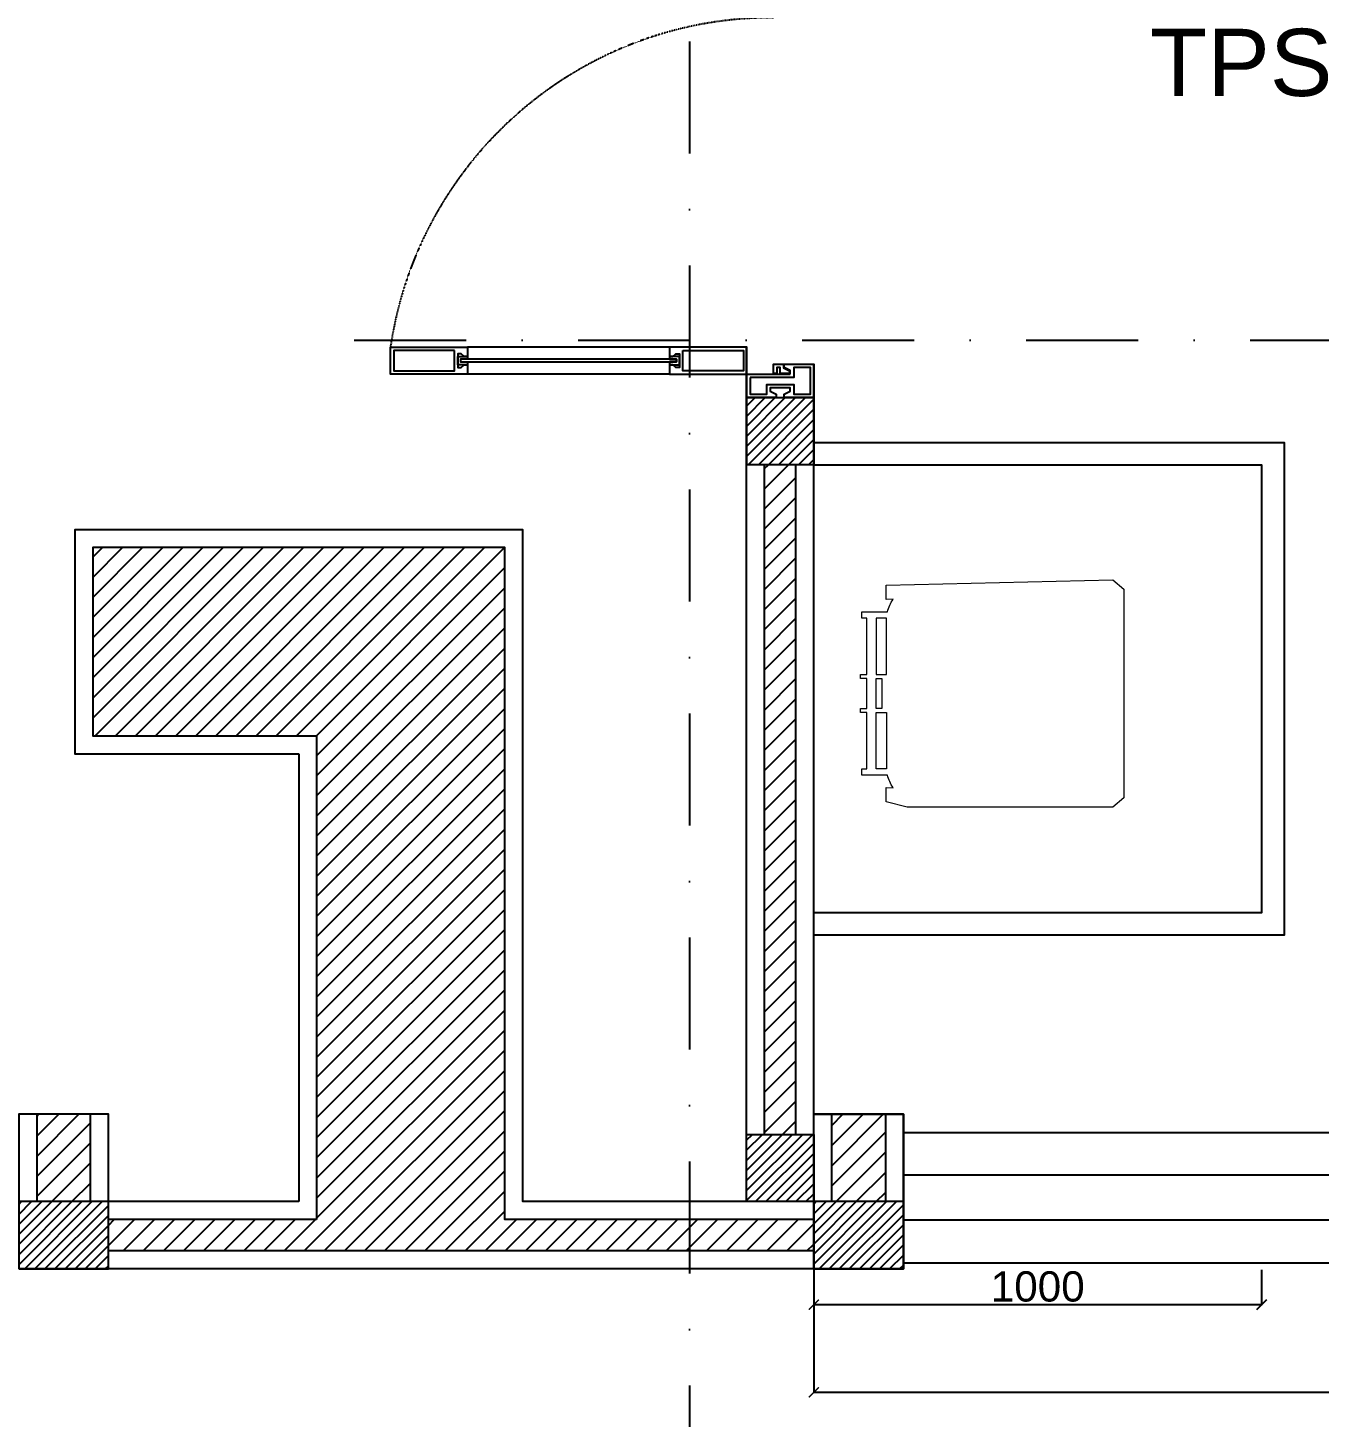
# Model space of a CAD drawing. Header units: millimetres. Extents: x -152054 to 94068, y -14280 to 91468.
# Drawn here: x -83293 to -80410, y 60834 to 63936 of the extents above; entities that cross this region are included whole.
import ezdxf

# ---------------------------------------------------------------- set-up
doc = ezdxf.new("R2010")
doc.units = ezdxf.units.MM
doc.linetypes.add('DASHDOT', pattern=[1, 0.5, -0.25, 0, -0.25])
doc.linetypes.add('HIDDEN', pattern=[0.375, 0.25, -0.125])
doc.layers.add('001_Dark_1 10', color=7, linetype='Continuous', lineweight=0)
doc.layers.add('ALM', color=120, linetype='Continuous')
doc.styles.get("Standard").update_dxf_attribs({"font": 'arial.ttf'})
doc.dimstyles.new('ISO-25', dxfattribs={"dimtxt": 67.5, "dimasz": 22.5, "dimexe": 1.25, "dimexo": 0.625, "dimgap": 5.63, "dimtad": 1, "dimtoh": 1, "dimdec": 0, "dimtxsty": 'Standard', "dimblk": 'ARCHTICK', "dimcen": 2.5, "dimclrd": 40, "dimclre": 40, "dimclrt": 1, "dimadec": 0, "dimazin": 0, "dimtfac": 1, "dimtdec": 0, "dimtmove": 0, "dimatfit": 3, "dimldrblk": 'BOXFILLED', "dimfxl": 1, "dimarcsym": 0})
pattern_1 = [(45, (11677.43, 20720.764), (-22.45064, 22.45064), [])]

# ---------------------------------------------------------------- blocks, each defined once
blk = doc.blocks.new('_ArchTick')
at = {"color": 0, "linetype": 'ByBlock', "const_width": 0.15}
blk.add_lwpolyline([(-0.5, -0.5), (0.5, 0.5)], dxfattribs=at)
blk = doc.blocks.new('*D65')
at = {"color": 40, "lineweight": -2, "transparency": 16777216}
for p, q in [((-81538.3, 61165.1), (-81538.3, 60888.9)), ((-77613.3, 61165.1), (-77613.3, 60888.9)), ((-81538.3, 60890.1), (-77613.3, 60890.1))]:
    blk.add_line(p, q, dxfattribs=at)
at = {"layer": 'Defpoints', "color": 0, "transparency": 16777216}
for p in [(-81538.3, 61165.7), (-77613.3, 61165.7), (-77613.3, 60890.1)]:
    blk.add_point(p, dxfattribs=at)
at = {"color": 40, "lineweight": -2, "transparency": 16777216, "xscale": 22.5, "yscale": 22.5, "zscale": 22.5, "rotation": 180}
blk.add_blockref('_ArchTick', (-81538.3, 60890.1), dxfattribs=at)
at = {"color": 40, "lineweight": -2, "transparency": 16777216, "xscale": 22.5, "yscale": 22.5, "zscale": 22.5}
blk.add_blockref('_ArchTick', (-77613.3, 60890.1), dxfattribs=at)
at = {"color": 1, "transparency": 16777216, "insert": (-79575.8, 60930.2), "char_height": 67.5, "attachment_point": 5}
blk.add_mtext('3925', dxfattribs=at)
blk = doc.blocks.new('_BoxFilled')
at = {"color": 0, "linetype": 'ByBlock', "lineweight": -2}
blk.add_line((-0.5, 0), (-1, 0), dxfattribs=at)
at = {"color": 0, "linetype": 'ByBlock'}
blk.add_solid([(-0.5, 0.5), (0.5, 0.5), (-0.5, -0.5), (0.5, -0.5)], dxfattribs=at)
blk = doc.blocks.new('*D67')
at = {"color": 40, "lineweight": -2, "transparency": 16777216}
for p, q in [((-81538.3, 61165.1), (-81538.3, 61084.6)), ((-80538.3, 61163.6), (-80538.3, 61084.6)), ((-81538.3, 61085.8), (-80538.3, 61085.8))]:
    blk.add_line(p, q, dxfattribs=at)
at = {"layer": 'Defpoints', "color": 0, "transparency": 16777216}
for p in [(-81538.3, 61165.7), (-80538.3, 61164.3), (-80538.3, 61085.8)]:
    blk.add_point(p, dxfattribs=at)
at = {"color": 40, "lineweight": -2, "transparency": 16777216, "xscale": 22.5, "yscale": 22.5, "zscale": 22.5, "rotation": 180}
blk.add_blockref('_ArchTick', (-81538.3, 61085.8), dxfattribs=at)
at = {"color": 40, "lineweight": -2, "transparency": 16777216, "xscale": 22.5, "yscale": 22.5, "zscale": 22.5}
blk.add_blockref('_ArchTick', (-80538.3, 61085.8), dxfattribs=at)
at = {"color": 1, "transparency": 16777216, "insert": (-81038.3, 61125.9), "char_height": 67.5, "attachment_point": 5}
blk.add_mtext('1000', dxfattribs=at)

msp = doc.modelspace()

# ---------------------------------------------------------------- hatches: boundary and pattern name
at = {"transparency": 33554559}
h = msp.add_hatch(dxfattribs=at)
h.set_pattern_fill('ANSI31', color=1, scale=5)
h.set_pattern_definition([(45, (11677.429, 20720.764), (-11.2253202, 11.2253202), [])])
h.paths.add_polyline_path([(-86653.3, 66475.7), (-86653.3, 66625.7), (-86803.3, 66625.7), (-86803.3, 66475.7)])
h.paths.add_polyline_path([(-84245.8, 66625.7), (-84245.8, 66475.7), (-84095.8, 66475.7), (-84095.8, 66625.7)])
h.paths.add_polyline_path([(-81538.3, 66475.7), (-81538.3, 66625.7), (-81688.3, 66625.7), (-81688.3, 66475.7)])
h.paths.add_polyline_path([(-78188.3, 66625.7), (-78338.3, 66625.7), (-78338.3, 66475.7), (-78188.3, 66475.7)])
h.paths.add_polyline_path([(-78188.3, 65280.7), (-78338.3, 65280.7), (-78338.3, 65130.7), (-78188.3, 65130.7)])
h.paths.add_polyline_path([(-77763.3, 65130.7), (-77613.3, 65130.7), (-77613.3, 65280.7), (-77763.3, 65280.7)])
h.paths.add_polyline_path([(-77613.3, 61315.7), (-77763.3, 61315.7), (-77763.3, 61165.7), (-77613.3, 61165.7)])
h.paths.add_polyline_path([(-78498.3, 61165.7), (-78498.3, 61315.7), (-78698.3, 61315.7), (-78698.3, 61165.7)])
h.paths.add_polyline_path([(-81538.3, 61165.7), (-81338.3, 61165.7), (-81338.3, 61315.7), (-81538.3, 61315.7)])
h.paths.add_polyline_path([(-81688.3, 61315.7), (-81538.3, 61315.7), (-81538.3, 61465.7), (-81688.3, 61465.7)])
h.paths.add_polyline_path([(-83113.3, 61165.7), (-83113.3, 61315.7), (-83313.3, 61315.7), (-83313.3, 61165.7)])
h.paths.add_polyline_path([(-81538.3, 62960.7), (-81538.3, 63110.7), (-81688, 63110.7), (-81688, 62960.7)])
h.paths.add_polyline_path([(-85953, 61315.7), (-86153, 61315.7), (-86153, 61165.7), (-85953, 61165.7)])
h.paths.add_polyline_path([(-86653.3, 61165.7), (-86653.3, 61315.7), (-86803.3, 61315.7), (-86803.3, 61165.7)])
h.paths.add_polyline_path([(-86803.3, 62475.7), (-86653.3, 62475.7), (-86653.3, 62625.7), (-86803.3, 62625.7)])
h.paths.add_polyline_path([(-87803.3, 62475.7), (-87803.3, 62625.7), (-87953.3, 62625.7), (-87953.3, 62475.7)])
h.paths.add_polyline_path([(-86653.3, 64625.7), (-86803.3, 64625.7), (-86803.3, 64475.7), (-86653.3, 64475.7)])
h.paths.add_polyline_path([(-87803.3, 64475.7), (-87803.3, 64625.7), (-87953.3, 64625.7), (-87953.3, 64475.7)])
at = {"true_color": 0xed1f24}
h = msp.add_hatch(dxfattribs=at)
h.set_pattern_fill('ANSI31', color=240, scale=15, angle=-90)
h.set_pattern_definition([(315, (-84830.798, 70651.9), (33.67596, 33.67596), [])])
h.paths.add_polyline_path([(-81590.7, 63171.4), (-81604.2, 63178.1), (-81605.6, 63177.2), (-81592.2, 63170.4)])
h = msp.add_hatch()
h.set_pattern_fill('ANSI31', color=1, scale=10)
h.set_pattern_definition(pattern_1)
h.paths.add_polyline_path([(-81578.3, 62960.7), (-81648.3, 62960.7), (-81648.3, 61465.7), (-81578.3, 61465.7)])
h = msp.add_hatch()
h.set_pattern_fill('ANSI31', color=1, scale=10)
h.set_pattern_definition(pattern_1)
h.paths.add_polyline_path([(-82228.3, 61275.7), (-82228.3, 62775.7), (-83148.3, 62775.7), (-83148.3, 62355.7), (-82938.3, 62355.7), (-82648.3, 62355.7), (-82648.3, 61275.7), (-83113.3, 61275.7), (-83113.3, 61205.7), (-81538.3, 61205.7), (-81538.3, 61275.7)])
h = msp.add_hatch()
h.set_pattern_fill('ANSI31', color=1, scale=10)
h.set_pattern_definition(pattern_1)
h.paths.add_polyline_path([(-83153.3, 61510.7), (-83273.3, 61510.7), (-83273.3, 61315.7), (-83153.3, 61315.7)])
h = msp.add_hatch()
h.set_pattern_fill('ANSI31', color=1, scale=10)
h.set_pattern_definition(pattern_1)
h.paths.add_polyline_path([(-81498.3, 61315.7), (-81378.3, 61315.7), (-81378.3, 61510.7), (-81498.3, 61510.7)])

# ---------------------------------------------------------------- linework, layer by layer
at = {"linetype": 'DASHDOT', "ltscale": 500}
msp.add_line((-81815.5, 67406.6), (-81815.5, 60498.3), dxfattribs=at)
msp.add_lwpolyline([(-82564.6, 63238.9), (-75539.1, 63238.9), (-75539.1, 62425.1)], dxfattribs=at)
for points in [[(-81688.3, 61315.7), (-81688.3, 63223)], [(-81538.3, 61510.7), (-81538.3, 63185.6)], [(-81688, 63110.7), (-81538.3, 63110.7)], [(-81663.3, 63110.7), (-81538.3, 63110.7)], [(-81538.3, 63010.7), (-80488.3, 63010.7), (-80488.3, 61910.7), (-81538.3, 61910.7)], [(-81648.3, 61465.7), (-81648.3, 62960.7)], [(-81578.3, 61465.7), (-81578.3, 62960.7)], [(-81538.3, 62960.7), (-80538.3, 62960.7), (-80538.3, 61960.7), (-81538.3, 61960.7), (-81538.3, 62960.7)], [(-81538.3, 61315.7), (-82188.3, 61315.7), (-82188.3, 62815.7), (-83188.3, 62815.7), (-83188.3, 62315.7), (-82938.3, 62315.7), (-82688.3, 62315.7)], [(-81538.3, 61275.7), (-82228.3, 61275.7), (-82228.3, 62775.7), (-83148.3, 62775.7), (-83148.3, 62355.7), (-82938.3, 62355.7), (-82648.3, 62355.7)], [(-82648.3, 62355.7), (-82648.3, 61275.7)], [(-82688.3, 62315.7), (-82688.3, 61315.7)], [(-83113.3, 61315.7), (-83113.3, 61510.7), (-83313.3, 61510.7), (-83313.3, 61315.7)], [(-83273.3, 61510.7), (-83273.3, 61315.7)], [(-83153.3, 61315.7), (-83153.3, 61510.7)], [(-83113.3, 61315.7), (-83113.3, 61510.7)], [(-81338.3, 61315.7), (-81338.3, 61510.7), (-81538.3, 61510.7), (-81538.3, 61510.7)], [(-81498.3, 61315.7), (-81498.3, 61510.7)], [(-81378.3, 61510.7), (-81378.3, 61315.7)], [(-81338.3, 61470.3), (-78698.3, 61470.3)], [(-81338.3, 61375.3), (-78698.3, 61375.3)], [(-82688.3, 61315.7), (-83113.3, 61315.7)], [(-81538.3, 61315.7), (-82188.3, 61315.7)], [(-81338.3, 61315.7), (-81338.3, 61165.7)], [(-82648.3, 61275.7), (-83113.3, 61275.7)], [(-81338.3, 61275.3), (-78698.3, 61275.3)], [(-81538.3, 61205.7), (-83113.3, 61205.7)], [(-81338.3, 61179.4), (-78698.3, 61179.4)], [(-81688.3, 61165.7), (-83313.3, 61165.7)], [(-81338.3, 61165.7), (-81688.3, 61165.7)]]:
    msp.add_lwpolyline(points)
for points in [[(-81538, 62960.7), (-81688, 62960.7), (-81688, 63110.7), (-81538, 63110.7)], [(-81338.3, 61165.7), (-81538.3, 61165.7), (-81538.3, 61510.7), (-81338.3, 61510.7)], [(-81538.3, 61315.7), (-81688.3, 61315.7), (-81688.3, 61465.7), (-81538.3, 61465.7)], [(-83313.3, 61165.7), (-83113.3, 61165.7), (-83113.3, 61315.7), (-83313.3, 61315.7)], [(-81538.3, 61165.7), (-81338.3, 61165.7), (-81338.3, 61315.7), (-81538.3, 61315.7)]]:
    msp.add_lwpolyline(points, close=True)
at = {"layer": '001_Dark_1 10'}
msp.add_lwpolyline([(-81434.3, 62492.5), (-81419.8, 62492.5), (-81419.8, 62618.5), (-81431.3, 62618.5), (-81431.3, 62625.4), (-81431.3, 62632.3), (-81374, 62632.7, -0.065352), (-81361.4, 62660.3), (-81377, 62660.2), (-81377, 62692), (-80870.5, 62704), (-80846.1, 62682.7), (-80846.1, 62450.1), (-80846.1, 62217.5), (-80870.5, 62196.2), (-81330, 62196.5), (-81377, 62208.1), (-81377, 62239.9), (-81361.4, 62239.8, -0.065352), (-81374, 62267.5), (-81431.3, 62267.9), (-81431.3, 62274.8), (-81431.3, 62281.7), (-81419.8, 62281.7), (-81419.8, 62407.6), (-81434.3, 62407.6), (-81434.3, 62416.2), (-81419.8, 62416.2), (-81419.8, 62450.1), (-81419.8, 62483.9), (-81434.3, 62483.9)], format="xyb", close=True, dxfattribs=at)
for points in [[(-81376, 62492.5), (-81376, 62618.5), (-81399.3, 62618.5), (-81399.3, 62492.5), (-81376, 62492.5)], [(-81376, 62407.6), (-81376, 62281.7), (-81399.3, 62281.7), (-81399.3, 62407.6), (-81376, 62407.6)]]:
    msp.add_lwpolyline(points, dxfattribs=at)
msp.add_lwpolyline([(-81386.6, 62416.2), (-81399.3, 62416.2), (-81399.3, 62450.1), (-81399.3, 62483.9), (-81386.6, 62483.9), (-81386.6, 62450.1)], close=True, dxfattribs=at)
at = {"layer": 'ALM'}
for p, q in [((-81860.2, 63223), (-82311.3, 63223)), ((-81860.2, 63163.1), (-82311.3, 63163.1))]:
    msp.add_line(p, q, dxfattribs=at)
for points in [[(-82311.3, 63202.1), (-82318.8, 63202.1), (-82325.5, 63208.1), (-82333, 63208.1), (-82333, 63178.1), (-82325.5, 63178.1), (-82318.8, 63184.1), (-82311.3, 63184.1), (-82311.3, 63163.1), (-82483.5, 63163.1), (-82483.5, 63170.6), (-82483.5, 63170.6), (-82483.5, 63215.5), (-82483.5, 63215.5), (-82483.5, 63223), (-82311.3, 63223)], [(-82340.5, 63215.5), (-82476, 63215.5), (-82476, 63170.6), (-82340.5, 63170.6)], [(-81860.2, 63202.1), (-81852.7, 63202.1), (-81846, 63208.1), (-81838.5, 63208.1), (-81838.5, 63178.1), (-81846, 63178.1), (-81852.7, 63184.1), (-81860.2, 63184.1), (-81860.2, 63163.1), (-81688, 63163.1), (-81688, 63170.6), (-81688, 63170.6), (-81688, 63215.5), (-81688, 63215.5), (-81688, 63223), (-81860.2, 63223)], [(-81831, 63215.5), (-81695.5, 63215.5), (-81695.5, 63170.6), (-81831, 63170.6)], [(-81590.7, 63163.1), (-81590.7, 63171.4), (-81604.2, 63178.1), (-81604.2, 63185.6), (-81538.3, 63185.6), (-81538.3, 63110.7), (-81604.2, 63110.7), (-81604.2, 63118.2), (-81590.7, 63125), (-81590.7, 63132.4), (-81613.1, 63132.4), (-81635.6, 63132.4), (-81635.6, 63125), (-81622.1, 63118.2), (-81622.1, 63110.7), (-81688, 63110.7), (-81688, 63163.1)], [(-81605.6, 63185.6), (-81605.6, 63177.2), (-81592.2, 63170.4), (-81592.2, 63164.6), (-81613.1, 63164.6), (-81613.1, 63178.1), (-81620.6, 63178.1), (-81620.6, 63164.6), (-81628.1, 63164.6), (-81628.1, 63185.6)], [(-81680.5, 63155.6), (-81680.5, 63118.2), (-81643.1, 63118.2), (-81643.1, 63139.9), (-81613.1, 63139.9), (-81583.2, 63139.9), (-81583.2, 63118.2), (-81545.7, 63118.2), (-81545.7, 63178.1), (-81583.2, 63178.1), (-81583.2, 63155.6)]]:
    msp.add_lwpolyline(points, close=True, dxfattribs=at)
at = {"layer": 'ALM', "color": 251}
for points in [[(-82311.3, 63196.1), (-82327, 63196.1), (-82327, 63190.1), (-82311.3, 63190.1), (-82311.3, 63184.1), (-82333, 63184.1), (-82333, 63202.1), (-82311.3, 63202.1)], [(-82327, 63190.1), (-81844.5, 63190.1), (-81844.5, 63196.1), (-82327, 63196.1)], [(-81860.2, 63196.1), (-81844.5, 63196.1), (-81844.5, 63190.1), (-81860.2, 63190.1), (-81860.2, 63184.1), (-81838.5, 63184.1), (-81838.5, 63202.1), (-81860.2, 63202.1)]]:
    msp.add_lwpolyline(points, close=True, dxfattribs=at)
at = {"layer": 'ALM', "color": 251, "linetype": 'HIDDEN', "ltscale": 0.35}
msp.add_arc((-81631, 63096.8), 861.9, 89.8287, 171.5777, dxfattribs=at)

# ---------------------------------------------------------------- texts
at = {"insert": (-80946.8, 63933.9), "char_height": 150, "attachment_point": 1}
msp.add_mtext_dynamic_manual_height_columns('\\pxqc;{\\C3;TPS LIMBAH B3  PADAT}', width=1936.507, gutter_width=17.5, heights=[0], dxfattribs=at)

# ---------------------------------------------------------------- dimensions: what is measured, and where the dimension line sits
for base, p2, picture, middle in [((-80538.3, 61085.8), (-80538.3, 61164.3), '*D67', (-81038.3, 61125.9)), ((-77613.3, 60890.1), (-77613.3, 61165.7), '*D65', (-79575.8, 60930.2))]:
    dim = msp.add_linear_dim(base=base, p1=(-81538.3, 61165.7), p2=p2, dimstyle='ISO-25')
    dim.commit()
    dim.dimension.update_dxf_attribs({"geometry": picture, "text_midpoint": middle})

doc.saveas('drawing.dxf')
